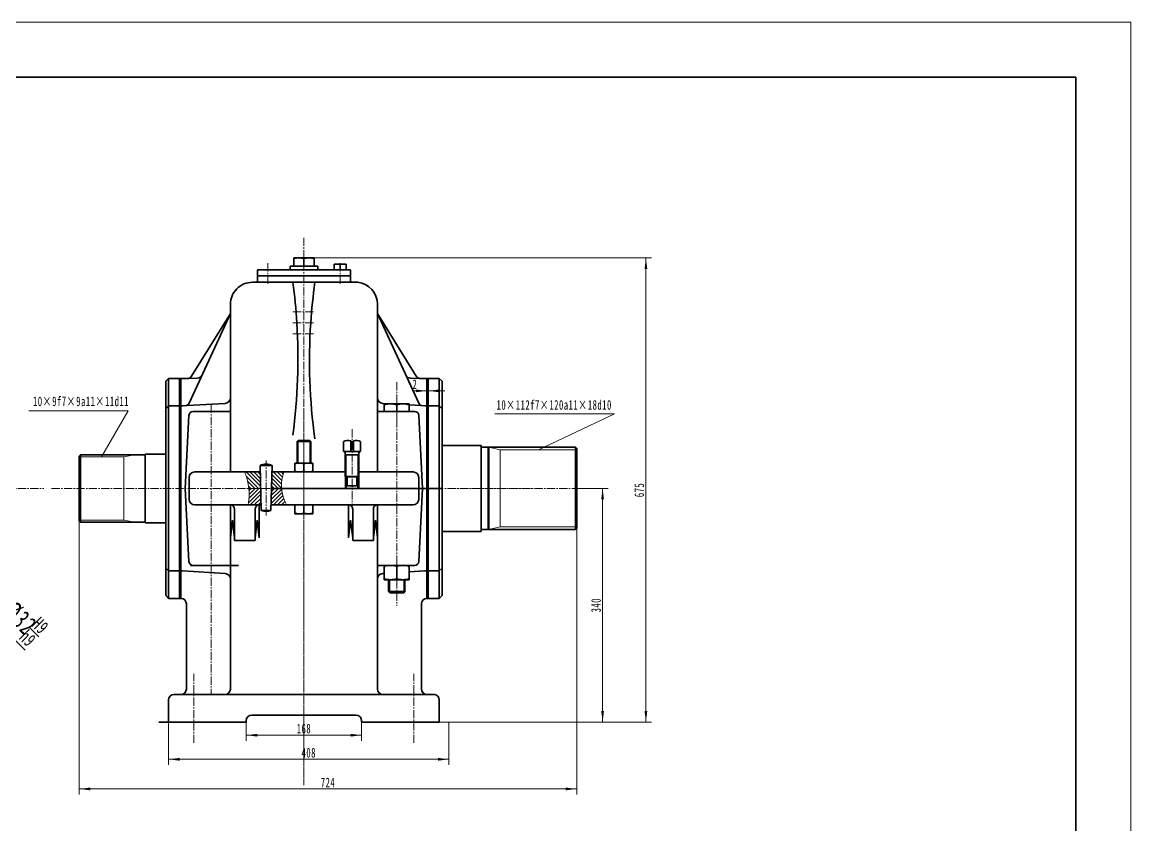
# Model space of a CAD drawing. Header units: millimetres. Extents: x -1682 to 1682, y -1188 to 1188.
# Drawn here: x 69 to 1682, y 20 to 1188 of the extents above; entities that cross this region are included whole.
import ezdxf

# ---------------------------------------------------------------- set-up
doc = ezdxf.new("R2010")
doc.units = ezdxf.units.MM
doc.linetypes.add('点画线', pattern=[18, 12, -2, 2, -2])
doc.layers.get('0').update_dxf_attribs({"lineweight": 35})
for name, color, linetype, lineweight in [('EB0', 7, 'Continuous', 35), ('中心线层', 1, '点画线', 18), ('剖面线层', 4, 'Continuous', 18), ('尺寸线层', 3, 'Continuous', 18), ('粗实线', 7, 'Continuous', 50), ('粗实线层', 7, 'Continuous', 35), ('细实线', 7, 'Continuous', 18), ('细实线层', 7, 'Continuous', 18)]:
    doc.layers.add(name, color=color, linetype=linetype, lineweight=lineweight)
doc.styles.add('标准', font='', dxfattribs={"width": 0.667})
doc.styles.get('标准').set_extended_font_data('宋体')
doc.dimstyles.new('标准', dxfattribs={"dimscale": 4, "dimtxt": 3.5, "dimasz": 4, "dimexe": 2, "dimexo": 0, "dimtad": 1, "dimdsep": 46, "dimtxsty": '标准', "dimblk": '_CAXARROW', "dimcen": 0, "dimdle": 6, "dimazin": 2, "dimtfac": 0.707107, "dimtdec": 3, "dimtmove": 2, "dimatfit": 3, "dimfxl": 1, "dimfrac": 2, "dimtolj": 1, "dimarcsym": 1})

# ---------------------------------------------------------------- blocks, each defined once
blk = doc.blocks.new('*X9')
at = {"layer": '中心线层'}
blk.add_line((0, -3), (0, 13.4), dxfattribs=at)
at = {"layer": '粗实线层'}
for p, q in [((-9, 10.4), (9, 10.4)), ((-9, 10.4), (-9, 0)), ((0, 9.7), (0, 0.7)), ((9, 10.4), (9, 0)), ((-9, 0), (9, 0))]:
    blk.add_line(p, q, dxfattribs=at)
for centre, start, end in [((-4.5, -4.49), 72.41205, 107.58795), ((4.5, -4.49), 72.41205, 107.58795), ((-4.5, 14.89), 252.41205, 287.58795), ((4.5, 14.89), 252.41205, 287.58795)]:
    blk.add_arc(centre, 14.89, start, end, dxfattribs=at)
blk = doc.blocks.new('*X11')
at = {"color": 0}
blk.add_line((78.9, 307.3), (92.6, 293.5), dxfattribs=at)
at = {"color": 0, "char_height": 28, "attachment_point": 1, "rotation": 315, "line_spacing_factor": 1.15057, "style": '标准'}
for s, insert, width in [('\\T1.1;%%C32', (58.3, 347.9), 250.736), ('\\T1.1;{\\H0.707107x;H9}', (95.2, 323.6), 77.79), ('\\T1.1;{\\H0.707107x;h9}', (76.9, 305.2), 77.79)]:
    blk.add_mtext(s, dxfattribs=dict(at, insert=insert, width=width))
blk = doc.blocks.new('*X10')
at = {"layer": '尺寸线层', "linetype": 'Continuous'}
for points in [[(-39.1, 385.9), (-58.9, 411.3), (-64.6, 405.7)], [(-16.5, 363.3), (9, 343.5), (3.3, 337.8)]]:
    blk.add_hatch(color=0, dxfattribs=at).paths.add_polyline_path(points, flags=0)
at = {"layer": '尺寸线层', "color": 0, "linetype": 'Continuous'}
for p, q in [((-73.1, 419.8), (72.9, 273.8)), ((-53.7, 371.3), (-27.8, 397.2)), ((-31.9, 347.9), (-5.2, 374.6))]:
    blk.add_line(p, q, dxfattribs=at)
at = {"layer": '尺寸线层', "color": 0}
blk.add_blockref('*X11', (0, 0), dxfattribs=at)
blk = doc.blocks.new('_CAXARROW')
blk.add_hatch(color=0).paths.add_polyline_path([(0, 0), (-1, 0.125), (-1, -0.125)], flags=0)
blk = doc.blocks.new('*X12')
at = {"layer": '中心线层'}
blk.add_line((0, -2), (0, 8.4), dxfattribs=at)
at = {"layer": '粗实线层'}
for p, q in [((-6.5, 6.4), (6.5, 6.4)), ((-6.5, 6.4), (-6.5, 0)), ((-6.5, 0), (6.5, 0)), ((0, 5.9), (0, 0.5)), ((6.5, 6.4), (6.5, 0))]:
    blk.add_line(p, q, dxfattribs=at)
for centre, start, end in [((-3.25, -4.36), 72.41205, 107.58795), ((-3.25, 10.76), 252.41205, 287.58795), ((3.25, -4.36), 72.41205, 107.58795), ((3.25, 10.76), 252.41205, 287.58795)]:
    blk.add_arc(centre, 10.76, start, end, dxfattribs=at)
blk = doc.blocks.new('*X24')
at = {"layer": '尺寸线层', "linetype": 'Continuous'}
for points in [[(394.6, 150.2), (410.6, 148.2), (410.6, 152.2)], [(562.6, 150.2), (546.6, 148.2), (546.6, 152.2)]]:
    blk.add_hatch(color=0, dxfattribs=at).paths.add_polyline_path(points, flags=0)
at = {"layer": '尺寸线层', "color": 0, "linetype": 'Continuous'}
for p, q in [((394.6, 171.4), (394.6, 142.2)), ((562.6, 171.4), (562.6, 142.2)), ((562.6, 150.2), (394.6, 150.2))]:
    blk.add_line(p, q, dxfattribs=at)
at = {"layer": '尺寸线层', "color": 0, "insert": (478.6, 159.7), "char_height": 14, "width": 38.145, "attachment_point": 5, "line_spacing_factor": 1.15057, "style": '标准'}
blk.add_mtext('\\T1.1;168', dxfattribs=at)
blk = doc.blocks.new('*X25')
at = {"layer": '尺寸线层', "linetype": 'Continuous'}
for points in [[(281.6, 115.1), (297.6, 113.1), (297.6, 117.1)], [(689.6, 115.1), (673.6, 113.1), (673.6, 117.1)]]:
    blk.add_hatch(color=0, dxfattribs=at).paths.add_polyline_path(points, flags=0)
at = {"layer": '尺寸线层', "color": 0, "linetype": 'Continuous'}
for p, q in [((281.6, 169.4), (281.6, 107.1)), ((689.6, 169.4), (689.6, 107.1)), ((689.6, 115.1), (281.6, 115.1))]:
    blk.add_line(p, q, dxfattribs=at)
at = {"layer": '尺寸线层', "color": 0, "insert": (485.6, 124.6), "char_height": 14, "width": 40.232, "attachment_point": 5, "line_spacing_factor": 1.15057, "style": '标准'}
blk.add_mtext('\\T1.1;408', dxfattribs=at)
blk = doc.blocks.new('*X26')
at = {"layer": '尺寸线层', "linetype": 'Continuous'}
for points in [[(976.3, 844.8), (974.3, 828.8), (978.3, 828.8)], [(976.3, 169.4), (974.3, 185.4), (978.3, 185.4)]]:
    blk.add_hatch(color=0, dxfattribs=at).paths.add_polyline_path(points, flags=0)
at = {"layer": '尺寸线层', "color": 0, "linetype": 'Continuous'}
for p, q in [((478.7, 844.8), (984.3, 844.8)), ((976.3, 169.4), (976.3, 844.8)), ((675.6, 169.4), (984.3, 169.4))]:
    blk.add_line(p, q, dxfattribs=at)
at = {"layer": '尺寸线层', "color": 0, "insert": (966.8, 507.1), "char_height": 14, "width": 39.814, "attachment_point": 5, "rotation": 90, "line_spacing_factor": 1.15057, "style": '标准'}
blk.add_mtext('\\T1.1;675', dxfattribs=at)
blk = doc.blocks.new('*X27')
at = {"layer": '尺寸线层', "linetype": 'Continuous'}
for points in [[(913.3, 509.4), (915.3, 493.4), (911.3, 493.4)], [(913.3, 169.4), (915.3, 185.4), (911.3, 185.4)]]:
    blk.add_hatch(color=0, dxfattribs=at).paths.add_polyline_path(points, flags=0)
at = {"layer": '尺寸线层', "color": 0, "linetype": 'Continuous'}
for p, q in [((873.6, 509.4), (921.3, 509.4)), ((913.3, 509.4), (913.3, 169.4)), ((675.6, 169.4), (921.3, 169.4))]:
    blk.add_line(p, q, dxfattribs=at)
at = {"layer": '尺寸线层', "color": 0, "insert": (903.8, 339.4), "char_height": 14, "width": 39.814, "attachment_point": 5, "rotation": 90, "line_spacing_factor": 1.15057, "style": '标准'}
blk.add_mtext('\\T1.1;340', dxfattribs=at)
blk = doc.blocks.new('*X28')
at = {"layer": '粗实线层'}
for p, q in [((400.5, 277), (-400.5, 277)), ((400.5, -277), (400.5, 277))]:
    blk.add_line(p, q, dxfattribs=at)
at = {"layer": '细实线层'}
for p, q in [((420.5, 297), (-420.5, 297)), ((420.5, -297), (420.5, 297))]:
    blk.add_line(p, q, dxfattribs=at)
blk = doc.blocks.new('*X57')
at = {"layer": '尺寸线层', "linetype": 'Continuous'}
for points in [[(657.6, 651.4), (641.6, 653.4), (641.6, 649.4)], [(659.6, 651.4), (675.6, 653.4), (675.6, 649.4)]]:
    blk.add_hatch(color=0, dxfattribs=at).paths.add_polyline_path(points, flags=0)
at = {"layer": '尺寸线层', "color": 0, "linetype": 'Continuous'}
for p, q in [((637.5, 651.4), (683.6, 651.4)), ((657.6, 649.2), (657.6, 659.4)), ((659.6, 648.4), (659.6, 659.4))]:
    blk.add_line(p, q, dxfattribs=at)
at = {"layer": '尺寸线层', "color": 0, "insert": (640.1, 660.9), "char_height": 14, "width": 28, "attachment_point": 5, "line_spacing_factor": 1.15057, "style": '标准'}
blk.add_mtext('\\T1.1;2', dxfattribs=at)
blk = doc.blocks.new('*X59')
at = {"layer": '尺寸线层', "linetype": 'Continuous'}
for points in [[(151.6, 72), (167.6, 74), (167.6, 70)], [(875.6, 72), (859.6, 74), (859.6, 70)]]:
    blk.add_hatch(color=0, dxfattribs=at).paths.add_polyline_path(points, flags=0)
at = {"layer": '尺寸线层', "color": 0, "linetype": 'Continuous'}
for p, q in [((151.6, 463.4), (151.6, 64)), ((875.6, 451.4), (875.6, 64)), ((151.6, 72), (875.6, 72))]:
    blk.add_line(p, q, dxfattribs=at)
at = {"layer": '尺寸线层', "color": 0, "insert": (513.6, 81.5), "char_height": 14, "width": 40.127, "attachment_point": 5, "line_spacing_factor": 1.15057, "style": '标准'}
blk.add_mtext('\\T1.1;724', dxfattribs=at)

msp = doc.modelspace()

# ---------------------------------------------------------------- hatches: boundary and pattern name
at = {"layer": '剖面线层'}
h = msp.add_hatch(dxfattribs=at)
h.set_pattern_fill('无图案', color=256, scale=4, angle=135, style=0, pattern_type=0)
h.set_pattern_definition([(135, (0, 0), (-2.828427, -2.828427), [])])
edge = h.paths.add_edge_path(flags=0)
edge.add_line((431.442, 509.361), (431.771, 522.36))
edge.add_line((431.771, 522.36), (432.05, 533.361))
edge.add_line((432.05, 533.361), (449.577, 533.361))
edge.add_spline(control_points=[(449.577, 533.361), (447.723, 528.398), (445.819, 520.401), (445.947, 512.255), (446.217, 509.361)], knot_values=[0, 0, 0, 0, 15.74057623, 24.45012188, 24.45012188, 24.45012188, 24.45012188], weights=[1, 1, 1, 1, 1], degree=3, periodic=0)
edge.add_line((446.217, 509.361), (431.442, 509.361))
edge = h.paths.add_edge_path(flags=0)
edge.add_spline(control_points=[(398.5, 509.361), (398.294, 511.559), (397.682, 516.125), (396.67, 520.615), (396.043, 522.928)], knot_values=[0, 0, 0, 0, 6.61376814, 13.80518088, 13.80518088, 13.80518088, 13.80518088], weights=[1, 1, 1, 1, 1], degree=3, periodic=0)
edge.add_spline(control_points=[(396.043, 522.928), (395.083, 526.473), (393.888, 529.957), (392.494, 533.361)], knot_values=[0, 0, 0, 0, 11.02695554, 11.02695554, 11.02695554, 11.02695554], weights=[1, 1, 1, 1], degree=3, periodic=0)
edge.add_line((392.494, 533.361), (415.213, 533.361))
edge.add_line((415.213, 533.361), (415.821, 509.361))
edge.add_line((415.821, 509.361), (398.5, 509.361))
h = msp.add_hatch(dxfattribs=at)
h.set_pattern_fill('无图案', color=256, scale=4, angle=45, style=0, pattern_type=0)
h.set_pattern_definition([(45, (0, 0), (-2.828427, 2.828427), [])])
edge = h.paths.add_edge_path(flags=0)
edge.add_spline(control_points=[(397.515, 485.361), (398.463, 491.02), (398.938, 496.761), (398.863, 502.475)], knot_values=[0, 0, 0, 0, 17.19051933, 17.19051933, 17.19051933, 17.19051933], weights=[1, 1, 1, 1], degree=3, periodic=0)
edge.add_spline(control_points=[(398.863, 502.475), (398.833, 504.777), (398.714, 507.075), (398.5, 509.361)], knot_values=[0, 0, 0, 0, 6.89685405, 6.89685405, 6.89685405, 6.89685405], weights=[1, 1, 1, 1], degree=3, periodic=0)
edge.add_line((398.5, 509.361), (415.821, 509.361))
edge.add_line((415.821, 509.361), (416.43, 485.361))
edge.add_line((416.43, 485.361), (397.515, 485.361))
edge = h.paths.add_edge_path(flags=0)
edge.add_line((430.834, 485.361), (431.09, 495.468))
edge.add_line((431.09, 495.468), (431.442, 509.361))
edge.add_line((431.442, 509.361), (446.217, 509.361))
edge.add_spline(control_points=[(446.217, 509.361), (446.987, 501.102), (449.587, 492.901), (453.249, 485.361)], knot_values=[0, 0, 0, 0, 25.14238199, 25.14238199, 25.14238199, 25.14238199], weights=[1, 1, 1, 1], degree=3, periodic=0)
edge.add_line((453.249, 485.361), (430.834, 485.361))

# ---------------------------------------------------------------- linework, layer by layer
for p, q in [((410.965, 827.472), (410.965, 811.361)), ((546.298, 827.472), (546.298, 811.361)), ((403.632, 809.361), (478.632, 809.361)), ((403.632, 809.361), (419.965, 809.361)), ((410.965, 818.694), (478.632, 818.694)), ((546.298, 818.694), (453.632, 818.694)), ((557, 809.361), (478.632, 809.361)), ((371.632, 777.361), (371.632, 533.361)), ((585.632, 777.539), (585.632, 533.361)), ((311.634, 633.707), (371.632, 764.032)), ((315.227, 672.569), (371.632, 764.032)), ((642.036, 672.569), (585.632, 764.032)), ((645.63, 633.707), (585.632, 764.032)), ((281.632, 669.361), (277.632, 665.361)), ((277.632, 665.361), (277.632, 509.361)), ((281.632, 669.361), (299.632, 669.361)), ((281.632, 669.361), (281.632, 509.361)), ((297.632, 669.361), (297.632, 509.361)), ((299.632, 669.361), (299.632, 509.361)), ((308.821, 669.361), (323.547, 669.807)), ((648.443, 669.361), (633.717, 669.807)), ((657.632, 669.361), (657.632, 509.361)), ((675.632, 669.361), (657.632, 669.361)), ((659.632, 669.361), (659.632, 509.361)), ((675.632, 669.361), (679.632, 665.361)), ((675.632, 669.361), (675.632, 509.361)), ((679.632, 665.361), (679.632, 509.361)), ((281.632, 629.361), (277.632, 625.361)), ((281.632, 629.361), (302.632, 629.361)), ((299.632, 629.361), (364.039, 633.205)), ((607.365, 632.361), (593.224, 633.205)), ((657.632, 629.361), (631.632, 630.913)), ((675.632, 629.361), (654.632, 629.361)), ((675.632, 629.361), (679.632, 625.361)), ((306.032, 509.361), (311.347, 615.66)), ((317.339, 621.361), (371.632, 621.361)), ((639.924, 621.361), (585.632, 621.361)), ((651.232, 509.361), (645.917, 615.66)), ((550.572, 577.084), (546.692, 577.084)), ((319.632, 533.361), (384.632, 533.361)), ((384.632, 533.361), (415.213, 533.361)), ((432.05, 533.361), (538.632, 533.361)), ((637.632, 533.361), (558.632, 533.361)), ((311.632, 525.361), (311.632, 493.361)), ((645.632, 525.361), (645.632, 493.361)), ((645.632, 525.361), (645.632, 493.361)), ((657.632, 525.361), (657.632, 493.361)), ((277.632, 353.361), (277.632, 509.361)), ((281.632, 349.361), (281.632, 509.361)), ((297.632, 349.361), (297.632, 509.361)), ((299.632, 349.361), (299.632, 509.361)), ((306.032, 509.361), (311.347, 403.061)), ((431.442, 509.361), (679.632, 509.361)), ((651.232, 509.361), (645.917, 403.061)), ((657.632, 349.361), (657.632, 509.361)), ((659.632, 349.361), (659.632, 509.361)), ((675.632, 349.361), (675.632, 509.361)), ((679.632, 353.361), (679.632, 509.361)), ((319.632, 485.361), (371.632, 485.361)), ((371.632, 485.361), (416.43, 485.361)), ((371.632, 485.361), (371.632, 217.361)), ((430.834, 485.361), (508.632, 485.361)), ((637.632, 485.361), (508.632, 485.361)), ((637.632, 485.361), (585.632, 485.361)), ((585.632, 485.361), (585.632, 217.361)), ((585.632, 485.361), (585.632, 433.361)), ((637.632, 485.361), (585.632, 485.361)), ((377.632, 479.361), (377.632, 433.361)), ((377.632, 479.361), (377.632, 433.361)), ((407.632, 479.361), (407.632, 433.361)), ((407.632, 479.361), (407.632, 433.361)), ((549.632, 479.361), (549.632, 433.361)), ((579.632, 479.361), (579.632, 433.361)), ((371.632, 437.321), (374.632, 463.361)), ((371.632, 437.321), (374.632, 463.361)), ((374.632, 463.361), (377.632, 437.321)), ((374.632, 463.361), (377.632, 437.321)), ((410.632, 463.361), (407.632, 437.321)), ((410.632, 463.361), (413.632, 437.321)), ((546.632, 463.361), (543.632, 437.321)), ((546.632, 463.361), (549.632, 437.321)), ((579.632, 437.321), (582.632, 463.361)), ((579.632, 437.321), (582.632, 463.361)), ((582.632, 463.361), (585.632, 437.321)), ((736.632, 446.861), (679.632, 446.861)), ((377.632, 433.361), (407.632, 433.361)), ((549.632, 433.361), (579.632, 433.361)), ((281.632, 389.361), (277.632, 393.361)), ((281.632, 389.361), (302.632, 389.361)), ((302.632, 389.361), (364.039, 385.517)), ((313.349, 397.361), (371.632, 397.361)), ((317.339, 397.361), (383.632, 397.361)), ((639.924, 397.361), (585.632, 397.361)), ((639.924, 397.361), (585.632, 397.361)), ((675.632, 389.361), (654.632, 389.361)), ((675.632, 389.361), (679.632, 393.361)), ((281.632, 349.361), (277.632, 353.361)), ((281.632, 349.361), (299.632, 349.361)), ((307.632, 341.361), (307.632, 217.361)), ((649.632, 341.361), (649.632, 217.361)), ((675.632, 349.361), (657.632, 349.361)), ((675.632, 349.361), (679.632, 353.361)), ((281.632, 169.361), (281.632, 201.361)), ((669.632, 209.361), (363.632, 209.361)), ((675.632, 169.361), (675.632, 201.361)), ((402.632, 179.361), (478.632, 179.361)), ((554.632, 179.361), (478.632, 179.361)), ((267.632, 169.361), (394.632, 169.361)), ((394.632, 171.361), (394.632, 169.361)), ((562.632, 171.361), (562.632, 169.361)), ((675.632, 169.361), (562.632, 169.361))]:
    msp.add_line(p, q)
for centre, radius, start, end in [((403.632, 777.361), 32, 89.999992, 180), ((553.632, 777.539), 32, 0, 83.957672), ((308.821, 677.361), 8, 270, 323.207376), ((323.095, 677.874), 8.08, 273.206304, 330.755182), ((634.169, 677.874), 8.08, 209.244818, 266.793696), ((648.443, 677.361), 8, 216.792624, 270), ((304.631, 637.575), 8, 272.918179, 331.081652), ((363.632, 641.194), 8, 272.918179, 0), ((593.632, 641.194), 8, 180, 267.081821), ((652.632, 637.575), 8, 208.918348, 267.081821), ((317.339, 615.361), 6, 90, 177.137595), ((639.924, 615.361), 6, 2.862405, 90), ((319.632, 525.361), 8, 90, 180), ((637.632, 525.361), 8, 0, 90), ((319.632, 493.361), 8, 180, 270), ((371.632, 479.361), 6, 0, 90), ((413.632, 479.361), 6, 90, 180), ((543.632, 479.361), 6, 0, 90), ((585.632, 479.361), 6, 90, 180), ((637.632, 493.361), 8, 270, 0), ((317.339, 403.361), 6, 182.862405, 270), ((639.924, 403.361), 6, 270, 357.137595), ((363.632, 377.527), 8, 0, 87.081821), ((593.632, 377.527), 8, 92.918179, 180), ((299.632, 341.361), 8, 0, 90), ((657.632, 341.361), 8, 90, 180), ((299.632, 217.361), 8, 270, 0), ((363.632, 217.361), 8, 270, 0), ((593.632, 217.361), 8, 180, 270), ((657.632, 217.361), 8, 180, 270), ((289.632, 201.361), 8, 90, 180), ((667.632, 201.361), 8, 0, 90), ((402.632, 171.361), 8, 90, 180), ((554.632, 171.361), 8, 0, 90)]:
    msp.add_arc(centre, radius, start, end)
at = {"layer": 'EB0', "color": 7, "linetype": 'Continuous', "lineweight": 35}
for p, q in [((464.03, 844.805), (464.03, 832.805)), ((478.697, 844.805), (478.697, 832.722)), ((493.364, 844.805), (493.364, 832.805)), ((458.697, 832.805), (498.697, 832.805)), ((458.697, 832.805), (458.697, 827.472)), ((498.697, 832.805), (498.697, 827.472)), ((536.432, 577.56), (536.432, 563.194)), ((546.692, 563.194), (546.692, 578.463)), ((550.572, 563.194), (550.572, 578.463)), ((560.832, 577.56), (560.832, 563.194)), ((560.832, 563.194), (536.432, 563.194)), ((538.632, 560.994), (538.632, 526.794)), ((558.632, 558.396), (538.632, 558.396)), ((558.632, 560.994), (558.632, 526.794)), ((538.632, 536.994), (538.632, 526.794)), ((558.632, 536.994), (558.632, 526.794)), ((558.632, 526.794), (538.632, 526.794)), ((541.632, 523.794), (541.632, 514.594)), ((555.632, 523.794), (555.632, 514.594)), ((554.232, 513.194), (543.032, 513.194))]:
    msp.add_line(p, q, dxfattribs=at)
for centre, radius, start, end in [((471.364, 816.676), 28.129, 74.88819, 105.11181), ((486.03, 816.676), 28.129, 74.88819, 105.11181), ((542.532, 566.994), 12.2, 70.063188, 120), ((554.732, 566.994), 12.2, 60, 109.936812), ((536.432, 560.994), 2.2, 0, 90), ((560.832, 560.994), 2.2, 90, 180), ((538.632, 523.794), 3, 0, 90), ((558.632, 523.794), 3, 90, 180), ((543.032, 514.594), 1.4, 180, 270), ((554.232, 514.594), 1.4, 270, 0)]:
    msp.add_arc(centre, radius, start, end, dxfattribs=at)
at = {"layer": '中心线层'}
for p, q in [((425.965, 807.314), (425.965, 838.672)), ((531.298, 807.314), (531.298, 838.672)), ((462.632, 766.383), (494.632, 766.383)), ((462.632, 750.383), (494.632, 750.383)), ((462.632, 734.383), (494.632, 734.383)), ((343.632, 631.553), (343.632, 209.361)), ((613.632, 638.361), (613.632, 605.561)), ((548.632, 595.419), (548.632, 479.056)), ((423.632, 469.98), (423.632, 549.98)), ((-675.803, 509.361), (100.14, 509.361)), ((111.487, 509.361), (812.584, 509.361)), ((538.632, 509.361), (540.132, 509.361)), ((557.132, 509.361), (558.632, 509.361)), ((688.287, 509.361), (921.976, 509.361)), ((478.632, 468.561), (478.632, 489.361)), ((318.632, 138.872), (318.632, 239.743)), ((638.632, 138.872), (638.632, 239.743))]:
    msp.add_line(p, q, dxfattribs=at)
at = {"layer": '中心线层', "linetype": '点画线', "lineweight": 18}
msp.add_line((478.632, 489.361), (478.632, 584.361), dxfattribs=at)
at = {"layer": '粗实线'}
msp.add_line((747.472, 449.361), (747.472, 569.361), dxfattribs=at)
at = {"layer": '粗实线层'}
for p, q in [((464.03, 844.805), (493.364, 844.805)), ((410.965, 827.472), (546.298, 827.472)), ((522.632, 836.005), (539.965, 836.005)), ((522.632, 836.005), (522.632, 827.472)), ((522.632, 827.472), (539.965, 827.472)), ((531.298, 835.335), (531.298, 828.142)), ((539.965, 836.005), (539.965, 827.472)), ((299.632, 669.361), (299.632, 533.361)), ((299.632, 669.361), (308.821, 669.361)), ((657.632, 669.361), (648.443, 669.361)), ((657.632, 669.361), (657.632, 533.361)), ((631.632, 632.361), (595.632, 632.361)), ((595.632, 621.361), (595.632, 632.361)), ((613.632, 621.361), (613.632, 630.969)), ((631.632, 621.361), (631.632, 632.361)), ((470.132, 579.361), (468.632, 577.861)), ((468.632, 577.861), (488.632, 577.861)), ((468.632, 533.361), (468.632, 577.861)), ((470.132, 579.361), (487.132, 579.361)), ((487.132, 579.361), (488.632, 577.861)), ((488.632, 533.361), (488.632, 577.861)), ((679.632, 571.861), (736.632, 571.861)), ((736.632, 446.861), (736.632, 571.861)), ((736.632, 569.361), (873.632, 569.361)), ((875.632, 567.361), (873.632, 569.361)), ((873.632, 569.361), (873.632, 449.361)), ((875.632, 451.361), (875.632, 567.361)), ((153.632, 558.361), (151.632, 556.361)), ((151.632, 556.361), (151.632, 462.361)), ((247.632, 558.361), (153.632, 558.361)), ((153.632, 460.361), (153.632, 558.361)), ((247.632, 559.361), (247.632, 459.361)), ((247.632, 559.361), (277.632, 559.361)), ((414.98, 542.58), (432.284, 542.58)), ((416.632, 477.38), (414.98, 542.58)), ((430.632, 477.38), (432.284, 542.58)), ((540.132, 526.392), (540.132, 509.361)), ((557.132, 526.392), (557.132, 509.361)), ((413.632, 437.321), (413.632, 485.361)), ((465.632, 485.361), (465.632, 472.561)), ((478.632, 485.361), (478.632, 473.566)), ((491.632, 485.361), (491.632, 472.561)), ((495.632, 485.361), (521.632, 485.361)), ((543.632, 437.321), (543.632, 485.361)), ((416.631, 477.38), (430.632, 477.38)), ((465.632, 472.561), (491.632, 472.561)), ((153.632, 460.361), (151.632, 462.361)), ((247.632, 460.361), (153.632, 460.361)), ((247.632, 459.361), (277.632, 459.361)), ((736.632, 449.361), (873.632, 449.361)), ((873.632, 449.361), (875.632, 451.361)), ((603.432, 357.361), (601.632, 359.161)), ((625.632, 359.161), (601.632, 359.161)), ((623.832, 357.361), (603.432, 357.361)), ((623.832, 357.361), (625.632, 359.161)), ((363.632, 209.361), (289.632, 209.361))]:
    msp.add_line(p, q, dxfattribs=at)
for centre, radius, start, end in [((526.965, 821.665), 14.341, 72.412046, 107.587954), ((526.965, 841.813), 14.341, 252.412046, 287.587954), ((535.632, 821.665), 14.341, 72.412046, 107.587954), ((535.632, 841.813), 14.341, 252.412046, 287.587954), ((408.965, 811.361), 2, 270, 360), ((548.298, 811.361), 2, 180, 270), ((604.632, 602.576), 29.785, 72.412046, 107.587954), ((622.632, 602.576), 29.785, 72.412046, 107.587954), ((423.632, 527.413), 17.462, 60.299786, 119.700214), ((423.632, 497.117), 20.941, 250.470893, 289.529107), ((472.132, 494.072), 21.511, 252.412046, 287.587954), ((485.132, 494.072), 21.511, 252.412046, 287.587954)]:
    msp.add_arc(centre, radius, start, end, dxfattribs=at)
for points, knots in [([(462.632, 809.361), (465.211, 789.783), (472.377, 715.877), (469.673, 641.084), (462.596, 587.072)], [0, 0, 0, 0, 59.41558313, 223.31532071, 223.31532071, 223.31532071, 223.31532071]), ([(494.632, 809.361), (491.883, 789.809), (483.979, 714.134), (486.848, 637.401), (494.598, 581.628)], [0, 0, 0, 0, 59.43211113, 228.92646967, 228.92646967, 228.92646967, 228.92646967])]:
    msp.add_open_spline(points, degree=3, knots=knots, dxfattribs=at)
at = {"layer": '细实线'}
for p, q in [((78.428, 622.078), (222.994, 622.078)), ((222.994, 622.078), (184.127, 555.361)), ((756.24, 617.779), (930.445, 617.779)), ((930.445, 617.779), (820.016, 565.361)), ((747.472, 569.361), (764.4, 565.361)), ((875.632, 565.361), (764.4, 565.361)), ((764.4, 509.361), (764.4, 565.361)), ((216.623, 555.361), (151.632, 555.361)), ((231.819, 558.361), (216.623, 555.361)), ((216.623, 555.361), (216.623, 509.361)), ((216.623, 463.361), (216.623, 509.361)), ((764.4, 509.361), (764.4, 453.361)), ((216.623, 463.361), (151.632, 463.361)), ((231.819, 460.361), (216.623, 463.361)), ((747.472, 449.361), (764.4, 453.361)), ((875.632, 453.361), (764.4, 453.361))]:
    msp.add_line(p, q, dxfattribs=at)
at = {"layer": '细实线层'}
for p, q in [((470.132, 533.361), (470.132, 579.361)), ((487.132, 533.361), (487.132, 579.361))]:
    msp.add_line(p, q, dxfattribs=at)
at = {"layer": '细实线层', "color": 7, "linetype": 'Continuous', "lineweight": 18}
for p, q in [((538.632, 560.994), (540.132, 558.396)), ((540.132, 558.396), (540.132, 526.392)), ((558.632, 560.994), (557.132, 558.396)), ((557.132, 558.396), (557.132, 526.392)), ((540.132, 534.396), (540.132, 526.392)), ((557.132, 534.396), (557.132, 526.392))]:
    msp.add_line(p, q, dxfattribs=at)
at = {"layer": '细实线层', "lineweight": -2}
msp.add_line((538.632, 526.794), (538.632, 509.361), dxfattribs=at)
at = {"layer": '细实线层', "color": 7, "linetype": 'Continuous', "lineweight": 35}
msp.add_line((557.132, 526.392), (540.132, 526.392), dxfattribs=at)
at = {"layer": '细实线层', "color": 7, "linetype": 'Continuous', "lineweight": -2}
msp.add_line((558.632, 526.794), (558.632, 509.361), dxfattribs=at)
at = {"layer": '细实线层'}
for points, knots in [([(392.494, 533.361), (394.799, 527.736), (399.504, 512.083), (399.212, 495.492), (397.515, 485.361)], [0, 0, 0, 0, 18.40381934, 49.28955947, 49.28955947, 49.28955947, 49.28955947]), ([(449.577, 533.361), (447.723, 528.398), (443.885, 512.275), (448.304, 495.544), (453.249, 485.361)], [0, 0, 0, 0, 16.12322028, 50.49657542, 50.49657542, 50.49657542, 50.49657542])]:
    msp.add_open_spline(points, degree=3, knots=knots, dxfattribs=at)

# ---------------------------------------------------------------- texts
at = {"layer": '尺寸线层', "char_height": 14, "attachment_point": 1, "line_spacing_factor": 1.15057, "style": '标准'}
for s, insert, width in [('\\T1.1;10×9f7×9a11×11d11', (84.31, 643.118), 141.36376), ('\\T1.1;10×112f7×120a11×18d10', (758.955, 637.942), 171.42273)]:
    msp.add_mtext(s, dxfattribs=dict(at, insert=insert, width=width))

# ---------------------------------------------------------------- dimensions: what is measured, and where the dimension line sits
at = {"layer": '尺寸线层'}
dim = msp.add_linear_dim(base=(659.632, 651.364), p1=(657.632, 649.195), p2=(659.632, 648.35), dimstyle='标准', override={"dimsah": 1, "dimtfill": 1, "dimtzin": 8}, dxfattribs=at)
dim.commit()
dim.dimension.update_dxf_attribs({"geometry": '*X57', "text_midpoint": (640.073, 651.364), "dimtype": 160})
dim = msp.add_linear_dim(base=(913.342, 169.361), p1=(873.632, 509.361), p2=(675.632, 169.361), angle=90, dimstyle='标准', override={"dimsah": 1, "dimtfill": 1, "dimtzin": 8}, dxfattribs=at)
dim.commit()
dim.dimension.update_dxf_attribs({"geometry": '*X27', "text_midpoint": (913.342, 339.361)})
dim = msp.add_linear_dim(base=(-16.498, 363.25), p1=(-53.725, 371.278), p2=(-31.894, 347.854), angle=315, text='\\A1;%%C32\\H0.707107x;\\SH9/h9;\\H1.41421x;', dimstyle='标准', override={"dimscale": 8, "dimpost": '%%C<>', "dimsah": 1, "dimtfill": 1, "dimtolj": 0, "dimtzin": 8}, dxfattribs=at)
dim.commit()
dim.dimension.update_dxf_attribs({"geometry": '*X10', "text_midpoint": (50.759, 295.994), "dimtype": 160})
for base, p1, p2, picture, middle in [((281.632, 115.114), (689.632, 169.361), (281.632, 169.361), '*X25', (485.632, 115.114)), ((394.632, 150.214), (562.632, 171.361), (394.632, 171.361), '*X24', (478.632, 150.214))]:
    dim = msp.add_linear_dim(base=base, p1=p1, p2=p2, dimstyle='标准', override={"dimsah": 1, "dimtfill": 1, "dimtzin": 8}, dxfattribs=at)
    dim.commit()
    dim.dimension.update_dxf_attribs({"geometry": picture, "text_midpoint": middle})

# ---------------------------------------------------------------- next in the draw order: wipeouts: each hides what was drawn before it
for points in [[(491.632, 534.366), (491.632, 541.305), (491.632, 541.305), (491.632, 545.155), (491.632, 545.155), (491.632, 546.161), (491.632, 546.161), (485.132, 546.161), (485.132, 546.161), (478.632, 546.161), (478.632, 546.161), (472.132, 546.161), (472.132, 546.161), (465.632, 546.161), (465.632, 546.161), (465.632, 545.155), (465.632, 545.155), (465.632, 541.305), (465.632, 541.305), (465.632, 534.366), (465.632, 534.366), (465.632, 533.361), (465.632, 533.361), (472.132, 533.361), (472.132, 533.361), (478.632, 533.361), (478.632, 533.361), (485.132, 533.361), (485.132, 533.361), (491.632, 533.361), (491.632, 533.361)], [(595.632, 395.969), (595.632, 384.757), (595.632, 384.757), (595.632, 377.953), (595.632, 377.953), (595.632, 376.561), (595.632, 376.561), (604.632, 376.561), (604.632, 376.561), (613.632, 376.561), (613.632, 376.561), (622.632, 376.561), (622.632, 376.561), (631.632, 376.561), (631.632, 376.561), (631.632, 377.953), (631.632, 377.953), (631.632, 384.757), (631.632, 384.757), (631.632, 395.969), (631.632, 395.969), (631.632, 397.361), (631.632, 397.361), (622.632, 397.361), (622.632, 397.361), (613.632, 397.361), (613.632, 397.361), (604.632, 397.361), (604.632, 397.361), (595.632, 397.361), (595.632, 397.361)]]:
    msp.add_wipeout(points)

# ---------------------------------------------------------------- next in the draw order: linework, layer by layer
msp.add_line((639.924, 397.361), (585.632, 397.361))
msp.add_line((639.924, 397.361), (585.632, 397.361))
at = {"layer": '中心线层'}
for p, q in [((478.632, 874.316), (478.632, 77.575)), ((613.632, 663.925), (613.632, 338.659)), ((478.632, 625.146), (478.632, 77.575))]:
    msp.add_line(p, q, dxfattribs=at)
at = {"layer": '粗实线层'}
for p, q in [((601.632, 397.361), (601.632, 397.209)), ((625.632, 397.361), (625.632, 397.209)), ((631.632, 387.921), (654.632, 389.361)), ((593.224, 385.517), (595.632, 385.668)), ((601.632, 376.712), (601.632, 359.161)), ((625.632, 376.712), (625.632, 359.161))]:
    msp.add_line(p, q, dxfattribs=at)
at = {"layer": '细实线层'}
for p, q in [((603.432, 397.361), (603.432, 397.337)), ((623.832, 397.361), (623.832, 397.337)), ((603.432, 376.585), (603.432, 357.361)), ((623.832, 376.585), (623.832, 357.361))]:
    msp.add_line(p, q, dxfattribs=at)

# ---------------------------------------------------------------- next in the draw order: block references
at = {"xscale": 2, "yscale": 2, "zscale": 2}
for name, p, rotation in [('*X12', (478.632, 533.361), 360), ('*X9', (613.632, 397.361), 180)]:
    msp.add_blockref(name, p, dxfattribs=dict(at, rotation=rotation))
at = {"layer": '粗实线层', "xscale": 4, "yscale": 4, "zscale": 4}
msp.add_blockref('*X28', (0, 0), dxfattribs=at)

# ---------------------------------------------------------------- next in the draw order: dimensions: what is measured, and where the dimension line sits
at = {"layer": '尺寸线层'}
dim = msp.add_linear_dim(base=(976.305, 844.805), p1=(675.632, 169.361), p2=(478.697, 844.805), angle=270, text='675', dimstyle='标准', override={"dimsah": 1, "dimtfac": 1, "dimtfill": 1, "dimtzin": 8}, dxfattribs=at)
dim.commit()
dim.dimension.update_dxf_attribs({"geometry": '*X26', "text_midpoint": (976.305, 507.083)})
dim = msp.add_linear_dim(base=(875.632, 71.995), p1=(151.632, 463.361), p2=(875.632, 451.361), dimstyle='标准', override={"dimsah": 1, "dimtfill": 1, "dimtzin": 8}, dxfattribs=at)
dim.commit()
dim.dimension.update_dxf_attribs({"geometry": '*X59', "text_midpoint": (513.632, 71.995)})

doc.saveas('drawing.dxf')
